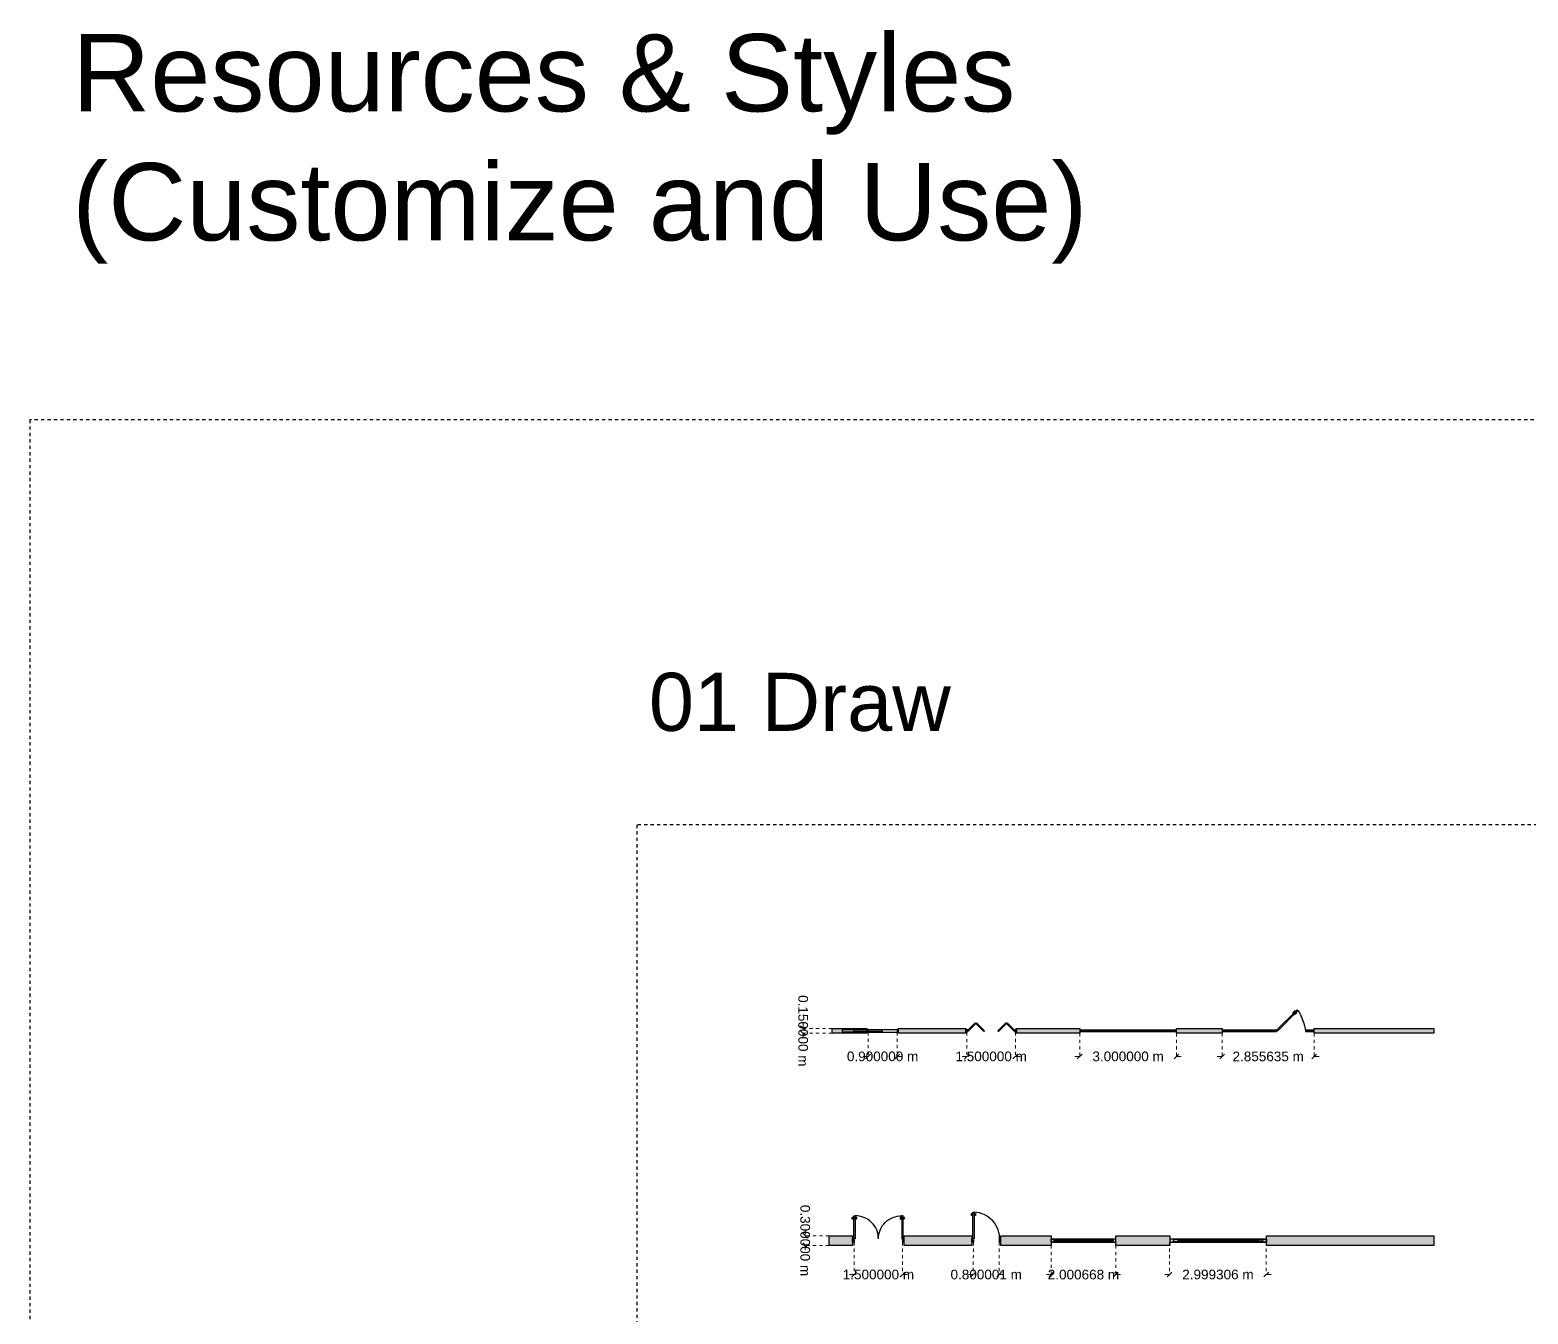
# Model space of a CAD drawing. Header units: metres. Extents: x -17 to 580, y -130 to 19.
# Drawn here: x 185.34 to 231.8, y -20.83 to 19.01 of the extents above; entities that cross this region are included whole.
import ezdxf

# ---------------------------------------------------------------- set-up
doc = ezdxf.new("R2010")
doc.units = ezdxf.units.M
for name, pattern in [('Blue Dimension_ExtLine', [0.0025, 0, -0.0025]), ('Dash Line_3', [0.002905, 0.001937, -0.000968375]), ('Style Black Lines_2', [0]), ('Style Black Lines_4', [0]), ('Style Border  Fill_3', [0]), ('Style Grey Lines_2', [0]), ('Style Grey Lines_3', [0]), ('Style Hidden', [0.015, 0.006, -0.009]), ('Style Thin Border  Fill', [0]), ('Style White Hatch', [0]), ('White wall 15cm', [0]), ('White wall 30cm', [0])]:
    doc.linetypes.add(name, pattern=pattern)
for name, color, linetype, true_color in [('Annotations', 7, 'Continuous', 0x7a8bf7), ('Imported blocks', 7, 'Continuous', 0x7a8bf7), ('Mood Board', 7, 'Continuous', 0x7a8bf7), ('Page Layout', 7, 'Continuous', 0xe0e0e0), ('Walls', 7, 'Continuous', 0xc7c7c7)]:
    doc.layers.add(name, color=color, linetype=linetype, true_color=true_color)
doc.styles.add('Blue Dimension', font='', dxfattribs={"height": 0.3})
doc.styles.add('Grey Text_1', font='', dxfattribs={"height": 2.4})
doc.styles.add('Layout Text', font='', dxfattribs={"height": 1.8})
doc.styles.get('Blue Dimension').set_extended_font_data('arial')
doc.styles.get('Grey Text_1').set_extended_font_data('arial')
doc.styles.get('Layout Text').set_extended_font_data('arial')
doc.dimstyles.new('Blue Dimension', dxfattribs={"dimtxt": 0.3, "dimasz": 0.15, "dimexe": 0, "dimexo": 0, "dimgap": 0.25, "dimtad": 0, "dimtih": 1, "dimtoh": 1, "dimdec": 6, "dimrnd": 1e-06, "dimzin": 0, "dimdsep": 46, "dimtxsty": 'Blue Dimension', "dimblk": 'OBLIQUE', "dimcen": 0.09, "dimadec": 0, "dimazin": 0, "dimtfac": 1, "dimtdec": 4, "dimtix": 1, "dimtofl": 0, "dimtmove": 2, "dimatfit": 3, "dimfxl": 1, "dimtolj": 1, "dimtzin": 0, "dimlwd": 5, "dimlwe": 5, "dimarcsym": 0})

# ---------------------------------------------------------------- blocks, each defined once
blk = doc.blocks.new('_Oblique')
at = {"color": 0, "linetype": 'ByBlock', "lineweight": -2}
blk.add_line((-0.5, -0.5), (0.5, 0.5), dxfattribs=at)
blk = doc.blocks.new('*D168')
at = {"layer": 'Annotations', "color": 0, "linetype": 'Blue Dimension_ExtLine', "lineweight": 5}
for p, q in [((222.315, -12.121), (222.315, -12.843)), ((225.171, -12.121), (225.171, -12.843))]:
    blk.add_line(p, q, dxfattribs=at)
at = {"layer": 'Annotations', "color": 0, "lineweight": 5}
for p, q in [((222.315, -12.843), (222.165, -12.843)), ((225.171, -12.843), (225.321, -12.843))]:
    blk.add_line(p, q, dxfattribs=at)
at = {"layer": 'Defpoints', "color": 0}
for p in [(222.315, -12.121), (225.171, -12.121), (225.171, -12.843)]:
    blk.add_point(p, dxfattribs=at)
at = {"layer": 'Annotations', "color": 0, "lineweight": 5, "xscale": 0.15, "yscale": 0.15, "zscale": 0.15}
blk.add_blockref('_Oblique', (222.315, -12.843), dxfattribs=at)
at = {"layer": 'Annotations', "color": 0, "lineweight": 5, "xscale": 0.15, "yscale": 0.15, "zscale": 0.15, "rotation": 180.0000000000001}
blk.add_blockref('_Oblique', (225.171, -12.843), dxfattribs=at)
at = {"layer": 'Annotations', "color": 0, "insert": (223.743, -12.843), "char_height": 0.3, "attachment_point": 5, "style": 'Blue Dimension'}
blk.add_mtext('\\A1;2.855635 m', dxfattribs=at)
blk = doc.blocks.new('Double door EU 150')
at = {"layer": 'Imported blocks', "transparency": 33554483}
h = blk.add_hatch(color=256, dxfattribs=at)
edge = h.paths.add_edge_path(flags=0)
edge.add_spline(control_points=[(-0.676, 0.693), (-0.676, 0.681), (-0.68, 0.67), (-0.687, 0.665)], knot_values=[0, 0, 0, 0, 1, 1, 1, 1], degree=3, periodic=0)
edge.add_spline(control_points=[(-0.687, 0.665), (-0.693, 0.66), (-0.701, 0.663), (-0.704, 0.678)], knot_values=[0, 0, 0, 0, 1, 1, 1, 1], degree=3, periodic=0)
edge.add_line((-0.704, 0.678), (-0.725, 0.678))
edge.add_line((-0.725, 0.678), (-0.725, 0.05))
edge.add_line((-0.725, 0.05), (-0.765, 0.05))
edge.add_line((-0.765, 0.05), (-0.765, 0.678))
edge.add_line((-0.765, 0.678), (-0.786, 0.678))
edge.add_spline(control_points=[(-0.786, 0.678), (-0.789, 0.663), (-0.796, 0.66), (-0.803, 0.665)], knot_values=[0, 0, 0, 0, 1, 1, 1, 1], degree=3, periodic=0)
edge.add_spline(control_points=[(-0.803, 0.665), (-0.81, 0.67), (-0.814, 0.681), (-0.814, 0.693)], knot_values=[0, 0, 0, 0, 1, 1, 1, 1], degree=3, periodic=0)
edge.add_spline(control_points=[(-0.814, 0.693), (-0.814, 0.705), (-0.809, 0.716), (-0.802, 0.72)], knot_values=[0, 0, 0, 0, 1, 1, 1, 1], degree=3, periodic=0)
edge.add_spline(control_points=[(-0.802, 0.72), (-0.795, 0.723), (-0.787, 0.721), (-0.785, 0.706)], knot_values=[0, 0, 0, 0, 1, 1, 1, 1], degree=3, periodic=0)
edge.add_line((-0.785, 0.706), (-0.765, 0.706))
edge.add_line((-0.765, 0.706), (-0.765, 0.765))
edge.add_line((-0.765, 0.765), (-0.725, 0.765))
edge.add_line((-0.725, 0.765), (-0.725, 0.706))
edge.add_line((-0.725, 0.706), (-0.705, 0.706))
edge.add_spline(control_points=[(-0.705, 0.706), (-0.703, 0.721), (-0.695, 0.723), (-0.688, 0.72)], knot_values=[0, 0, 0, 0, 1, 1, 1, 1], degree=3, periodic=0)
edge.add_spline(control_points=[(-0.688, 0.72), (-0.681, 0.716), (-0.676, 0.705), (-0.676, 0.693)], knot_values=[0, 0, 0, 0, 1, 1, 1, 1], degree=3, periodic=0)
h = blk.add_hatch(color=256, dxfattribs=at)
edge = h.paths.add_edge_path(flags=0)
edge.add_spline(control_points=[(0.676, 0.693), (0.676, 0.681), (0.68, 0.67), (0.687, 0.665)], knot_values=[0, 0, 0, 0, 1, 1, 1, 1], degree=3, periodic=0)
edge.add_spline(control_points=[(0.687, 0.665), (0.694, 0.66), (0.701, 0.663), (0.704, 0.678)], knot_values=[0, 0, 0, 0, 1, 1, 1, 1], degree=3, periodic=0)
edge.add_line((0.704, 0.678), (0.725, 0.678))
edge.add_line((0.725, 0.678), (0.725, 0.05))
edge.add_line((0.725, 0.05), (0.765, 0.05))
edge.add_line((0.765, 0.05), (0.765, 0.678))
edge.add_line((0.765, 0.678), (0.786, 0.678))
edge.add_spline(control_points=[(0.786, 0.678), (0.789, 0.663), (0.797, 0.66), (0.803, 0.665)], knot_values=[0, 0, 0, 0, 1, 1, 1, 1], degree=3, periodic=0)
edge.add_spline(control_points=[(0.803, 0.665), (0.81, 0.67), (0.814, 0.681), (0.814, 0.693)], knot_values=[0, 0, 0, 0, 1, 1, 1, 1], degree=3, periodic=0)
edge.add_spline(control_points=[(0.814, 0.693), (0.814, 0.705), (0.809, 0.716), (0.802, 0.719)], knot_values=[0, 0, 0, 0, 1, 1, 1, 1], degree=3, periodic=0)
edge.add_spline(control_points=[(0.802, 0.719), (0.795, 0.723), (0.787, 0.721), (0.785, 0.706)], knot_values=[0, 0, 0, 0, 1, 1, 1, 1], degree=3, periodic=0)
edge.add_line((0.785, 0.706), (0.765, 0.706))
edge.add_line((0.765, 0.706), (0.765, 0.765))
edge.add_line((0.765, 0.765), (0.725, 0.765))
edge.add_line((0.725, 0.765), (0.725, 0.706))
edge.add_line((0.725, 0.706), (0.705, 0.706))
edge.add_spline(control_points=[(0.705, 0.706), (0.703, 0.721), (0.695, 0.723), (0.688, 0.719)], knot_values=[0, 0, 0, 0, 1, 1, 1, 1], degree=3, periodic=0)
edge.add_spline(control_points=[(0.688, 0.719), (0.681, 0.716), (0.676, 0.705), (0.676, 0.693)], knot_values=[0, 0, 0, 0, 1, 1, 1, 1], degree=3, periodic=0)
for points in [[(-0.8, -0.05), (-0.8, 0.05), (-0.765, 0.05), (-0.765, 0.01), (-0.75, 0.01), (-0.75, -0.05), (-0.8, -0.05)], [(0.8, -0.05), (0.8, 0.05), (0.765, 0.05), (0.765, 0.01), (0.75, 0.01), (0.75, -0.05), (0.8, -0.05)]]:
    blk.add_hatch(color=256, dxfattribs=at).paths.add_polyline_path(points, flags=0)
at = {"layer": 'Imported blocks', "linetype": 'Style Black Lines_2'}
for points in [[(-0.786, 0.678, 0.201184), (-0.785, 0.706)], [(-0.704, 0.678, -0.240311), (-0.704, 0.706)], [(0.704, 0.678, 0.240311), (0.704, 0.706)], [(0.786, 0.678, -0.201184), (0.785, 0.706)]]:
    blk.add_lwpolyline(points, format="xyb", dxfattribs=at)
at = {"layer": 'Imported blocks', "linetype": 'Style Border  Fill_3'}
for points in [[(-0.704, 0.678), (-0.725, 0.678), (-0.725, 0.05), (-0.765, 0.05), (-0.765, 0.678), (-0.786, 0.678)], [(-0.785, 0.706), (-0.765, 0.706), (-0.765, 0.765), (-0.725, 0.765), (-0.725, 0.706), (-0.705, 0.706)], [(0.704, 0.678), (0.725, 0.678), (0.725, 0.05), (0.765, 0.05), (0.765, 0.678), (0.786, 0.678)], [(0.785, 0.706), (0.765, 0.706), (0.765, 0.765), (0.725, 0.765), (0.725, 0.706), (0.705, 0.706)]]:
    blk.add_lwpolyline(points, dxfattribs=at)
at = {"layer": 'Imported blocks', "linetype": 'Style Black Lines_2'}
for points in [[(-0.765, 0.678), (-0.765, 0.706)], [(-0.725, 0.678), (-0.725, 0.706)], [(0.725, 0.678), (0.725, 0.706)], [(0.765, 0.678), (0.765, 0.706)]]:
    blk.add_lwpolyline(points, dxfattribs=at)
at = {"layer": 'Imported blocks', "linetype": 'Style Grey Lines_2'}
blk.add_lwpolyline([(0, 0.05, 0.422816), (-0.725, 0.765)], format="xyb", dxfattribs=at)
at = {"layer": 'Imported blocks', "linetype": 'Style Border  Fill_3'}
for points in [[(-0.8, -0.05), (-0.8, 0.05), (-0.765, 0.05), (-0.765, 0.01), (-0.75, 0.01), (-0.75, -0.05), (-0.8, -0.05)], [(0.8, -0.05), (0.8, 0.05), (0.765, 0.05), (0.765, 0.01), (0.75, 0.01), (0.75, -0.05), (0.8, -0.05)]]:
    blk.add_lwpolyline(points, close=True, dxfattribs=at)
at = {"layer": 'Imported blocks', "extrusion": (0, 0, -1)}
blk.add_ellipse((0.71, 0.055), major_axis=(0, 0.71), ratio=1, start_param=4.704692, end_param=6.304769, dxfattribs=at)
at = {"layer": 'Imported blocks'}
for points in [[(-0.814, 0.693), (-0.814, 0.705), (-0.809, 0.716), (-0.802, 0.72)], [(-0.803, 0.665), (-0.81, 0.67), (-0.814, 0.681), (-0.814, 0.693)], [(-0.786, 0.678), (-0.789, 0.663), (-0.796, 0.66), (-0.803, 0.665)], [(-0.802, 0.72), (-0.795, 0.723), (-0.787, 0.721), (-0.785, 0.706)], [(-0.705, 0.706), (-0.703, 0.721), (-0.695, 0.723), (-0.688, 0.72)], [(-0.687, 0.665), (-0.693, 0.66), (-0.701, 0.663), (-0.704, 0.678)], [(-0.688, 0.72), (-0.681, 0.716), (-0.676, 0.705), (-0.676, 0.693)], [(-0.676, 0.693), (-0.676, 0.681), (-0.68, 0.67), (-0.687, 0.665)], [(0.688, 0.719), (0.681, 0.716), (0.676, 0.705), (0.676, 0.693)], [(0.676, 0.693), (0.676, 0.681), (0.68, 0.67), (0.687, 0.665)], [(0.687, 0.665), (0.694, 0.66), (0.701, 0.663), (0.704, 0.678)], [(0.705, 0.706), (0.703, 0.721), (0.695, 0.723), (0.688, 0.719)], [(0.802, 0.719), (0.795, 0.723), (0.787, 0.721), (0.785, 0.706)], [(0.786, 0.678), (0.789, 0.663), (0.797, 0.66), (0.803, 0.665)], [(0.814, 0.693), (0.814, 0.705), (0.809, 0.716), (0.802, 0.719)], [(0.803, 0.665), (0.81, 0.67), (0.814, 0.681), (0.814, 0.693)]]:
    blk.add_open_spline(points, degree=3, dxfattribs=at)
blk = doc.blocks.new('*D178')
at = {"layer": 'Annotations', "color": 0, "linetype": 'Blue Dimension_ExtLine', "lineweight": 5}
for p, q in [((211.333, -12.088), (211.333, -12.841)), ((212.233, -12.088), (212.233, -12.841))]:
    blk.add_line(p, q, dxfattribs=at)
at = {"layer": 'Annotations', "color": 0, "lineweight": 5}
for p, q in [((211.333, -12.841), (211.183, -12.841)), ((212.233, -12.841), (212.383, -12.841))]:
    blk.add_line(p, q, dxfattribs=at)
at = {"layer": 'Defpoints', "color": 0}
for p in [(211.333, -12.088), (212.233, -12.088), (212.233, -12.841)]:
    blk.add_point(p, dxfattribs=at)
at = {"layer": 'Annotations', "color": 0, "lineweight": 5, "xscale": 0.15, "yscale": 0.15, "zscale": 0.15}
for p, rotation in [((211.333, -12.841), 359.9958884847316), ((212.233, -12.841), 179.9958884847317)]:
    blk.add_blockref('_Oblique', p, dxfattribs=dict(at, rotation=rotation))
at = {"layer": 'Annotations', "color": 0, "insert": (211.783, -12.841), "char_height": 0.3, "attachment_point": 5, "rotation": 359.9959, "style": 'Blue Dimension'}
blk.add_mtext('\\A1;0.900000 m', dxfattribs=at)
blk = doc.blocks.new('Window 1500')
at = {"layer": 'Imported blocks', "transparency": 33554483}
h = blk.add_hatch(color=256, dxfattribs=at)
edge = h.paths.add_edge_path(flags=0)
edge.add_spline(control_points=[(-0.75, -0.047), (0, -0.047), (0.75, -0.047)], knot_values=[0, 0, 0, 1, 1, 1], degree=2, periodic=0)
edge.add_spline(control_points=[(0.75, -0.047), (0.75, 0), (0.75, 0.047)], knot_values=[0, 0, 0, 1, 1, 1], degree=2, periodic=0)
edge.add_spline(control_points=[(0.75, 0.047), (0, 0.047), (-0.75, 0.047)], knot_values=[0, 0, 0, 1, 1, 1], degree=2, periodic=0)
edge.add_spline(control_points=[(-0.75, 0.047), (-0.75, 0), (-0.75, -0.047)], knot_values=[0, 0, 0, 1, 1, 1], degree=2, periodic=0)
at = {"layer": 'Imported blocks', "linetype": 'Style Black Lines_2'}
for points in [[(-0.68, 0.035), (-0.68, 0.047), (-0.75, 0.047), (-0.75, -0.047), (-0.7, -0.047), (-0.7, -0.035), (-0.69, -0.035)], [(0.68, 0.035), (0.68, 0.047), (0.75, 0.047), (0.75, -0.047), (0.7, -0.047), (0.7, -0.035), (0.69, -0.035)]]:
    blk.add_lwpolyline(points, dxfattribs=at)
at = {"layer": 'Imported blocks'}
for points in [[(0.75, 0.047), (0, 0.047), (-0.75, 0.047)], [(-0.75, 0.047), (-0.75, 0), (-0.75, -0.047)], [(-0.621, 0.035), (-0.655, 0.035), (-0.69, 0.035)], [(-0.69, 0.035), (-0.69, 0), (-0.69, -0.035)], [(-0.621, 0.035), (0, 0.035), (0.621, 0.035)], [(-0.621, -0.035), (-0.621, 0), (-0.621, 0.035)], [(0.621, -0.035), (0.621, 0), (0.621, 0.035)], [(0.621, 0.035), (0.655, 0.035), (0.69, 0.035)], [(0.69, 0.035), (0.69, 0), (0.69, -0.035)], [(0.75, -0.047), (0.75, 0), (0.75, 0.047)], [(-0.75, -0.047), (0, -0.047), (0.75, -0.047)], [(-0.69, -0.035), (-0.655, -0.035), (-0.621, -0.035)], [(-0.621, 0), (0, 0), (0.621, 0)], [(-0.621, -0.035), (0, -0.035), (0.621, -0.035)], [(0.69, -0.035), (0.655, -0.035), (0.621, -0.035)]]:
    blk.add_open_spline(points, degree=2, dxfattribs=at)
blk = doc.blocks.new('*D183')
at = {"layer": 'Annotations', "color": 0, "linetype": 'Blue Dimension_ExtLine', "lineweight": 5}
for p, q in [((220.684, -18.6), (220.684, -19.608)), ((223.683, -18.6), (223.683, -19.608))]:
    blk.add_line(p, q, dxfattribs=at)
at = {"layer": 'Annotations', "color": 0, "lineweight": 5}
for p, q in [((220.684, -19.608), (220.534, -19.608)), ((223.683, -19.608), (223.833, -19.608))]:
    blk.add_line(p, q, dxfattribs=at)
at = {"layer": 'Defpoints', "color": 0}
for p in [(220.684, -18.6), (223.683, -18.6), (223.683, -19.608)]:
    blk.add_point(p, dxfattribs=at)
at = {"layer": 'Annotations', "color": 0, "lineweight": 5, "xscale": 0.15, "yscale": 0.15, "zscale": 0.15}
for p, rotation in [((220.684, -19.608), 359.9999997331441), ((223.683, -19.608), 179.9999997331442)]:
    blk.add_blockref('_Oblique', p, dxfattribs=dict(at, rotation=rotation))
at = {"layer": 'Annotations', "color": 0, "insert": (222.184, -19.608), "char_height": 0.3, "attachment_point": 5, "style": 'Blue Dimension'}
blk.add_mtext('\\A1;2.999306 m', dxfattribs=at)
blk = doc.blocks.new('Bifold door 150')
at = {"layer": 'Imported blocks', "transparency": 33554483}
for points in [[(-0.785, -0.05), (-0.785, 0.05), (-0.75, 0.05), (-0.75, -0.05), (-0.785, -0.05)], [(-0.226, -0.018), (-0.496, 0.252), (-0.748, 0.001), (-0.729, -0.018), (-0.458, 0.252), (-0.207, 0.001), (-0.226, -0.018)], [(0.222, -0.019), (0.493, 0.252), (0.744, 0), (0.725, -0.019), (0.454, 0.252), (0.203, 0), (0.222, -0.019)], [(0.75, -0.05), (0.75, 0.05), (0.785, 0.05), (0.785, -0.05), (0.75, -0.05)]]:
    blk.add_hatch(color=256, dxfattribs=at).paths.add_polyline_path(points, flags=0)
at = {"layer": 'Imported blocks', "linetype": 'Style Border  Fill_3'}
for points in [[(-0.785, -0.05), (-0.785, 0.05), (-0.75, 0.05), (-0.75, -0.05), (-0.785, -0.05)], [(-0.226, -0.018), (-0.496, 0.252), (-0.748, 0.001), (-0.729, -0.018), (-0.458, 0.252), (-0.207, 0.001), (-0.226, -0.018)], [(0.222, -0.019), (0.493, 0.252), (0.744, 0), (0.725, -0.019), (0.454, 0.252), (0.203, 0), (0.222, -0.019)], [(0.75, -0.05), (0.75, 0.05), (0.785, 0.05), (0.785, -0.05), (0.75, -0.05)]]:
    blk.add_lwpolyline(points, close=True, dxfattribs=at)
blk = doc.blocks.new('*D192')
at = {"layer": 'Annotations', "color": 0, "linetype": 'Blue Dimension_ExtLine', "lineweight": 5}
for p, q in [((210.904, -18.603), (210.904, -19.608)), ((212.404, -18.603), (212.404, -19.608))]:
    blk.add_line(p, q, dxfattribs=at)
at = {"layer": 'Annotations', "color": 0, "lineweight": 5}
for p, q in [((210.904, -19.608), (210.754, -19.608)), ((212.404, -19.608), (212.554, -19.608))]:
    blk.add_line(p, q, dxfattribs=at)
at = {"layer": 'Defpoints', "color": 0}
for p in [(210.904, -18.603), (212.404, -18.603), (212.404, -19.608)]:
    blk.add_point(p, dxfattribs=at)
at = {"layer": 'Annotations', "color": 0, "lineweight": 5, "xscale": 0.15, "yscale": 0.15, "zscale": 0.15}
for p, rotation in [((210.904, -19.608), 359.9961370027374), ((212.404, -19.608), 179.9961370027374)]:
    blk.add_blockref('_Oblique', p, dxfattribs=dict(at, rotation=rotation))
at = {"layer": 'Annotations', "color": 0, "insert": (211.654, -19.608), "char_height": 0.3, "attachment_point": 5, "rotation": 359.9961, "style": 'Blue Dimension'}
blk.add_mtext('\\A1;1.500000 m', dxfattribs=at)
blk = doc.blocks.new('*D200')
at = {"layer": 'Annotations', "color": 0, "lineweight": 5}
for p, q in [((209.381, -18.403), (209.381, -18.253)), ((209.381, -18.703), (209.381, -18.853))]:
    blk.add_line(p, q, dxfattribs=at)
at = {"layer": 'Annotations', "color": 0, "linetype": 'Blue Dimension_ExtLine', "lineweight": 5}
for p, q in [((210.124, -18.403), (209.381, -18.403)), ((210.124, -18.703), (209.381, -18.703))]:
    blk.add_line(p, q, dxfattribs=at)
at = {"layer": 'Defpoints', "color": 0}
for p in [(210.124, -18.403), (209.381, -18.703), (210.124, -18.703)]:
    blk.add_point(p, dxfattribs=at)
at = {"layer": 'Annotations', "color": 0, "lineweight": 5, "xscale": 0.15, "yscale": 0.15, "zscale": 0.15}
for p, rotation in [((209.381, -18.403), 270), ((209.381, -18.703), 90)]:
    blk.add_blockref('_Oblique', p, dxfattribs=dict(at, rotation=rotation))
at = {"layer": 'Annotations', "color": 0, "insert": (209.381, -18.553), "char_height": 0.3, "attachment_point": 5, "rotation": 270, "style": 'Blue Dimension'}
blk.add_mtext('\\A1;0.300000 m', dxfattribs=at)
blk = doc.blocks.new('*D210')
at = {"layer": 'Annotations', "color": 0, "linetype": 'Blue Dimension_ExtLine', "lineweight": 5}
for p, q in [((214.401, -12.096), (214.401, -12.841)), ((215.901, -12.096), (215.901, -12.841))]:
    blk.add_line(p, q, dxfattribs=at)
at = {"layer": 'Annotations', "color": 0, "lineweight": 5}
for p, q in [((214.401, -12.841), (214.251, -12.841)), ((215.901, -12.841), (216.051, -12.841))]:
    blk.add_line(p, q, dxfattribs=at)
at = {"layer": 'Defpoints', "color": 0}
for p in [(214.401, -12.096), (215.901, -12.096), (215.901, -12.841)]:
    blk.add_point(p, dxfattribs=at)
at = {"layer": 'Annotations', "color": 0, "lineweight": 5, "xscale": 0.15, "yscale": 0.15, "zscale": 0.15}
for p, rotation in [((214.401, -12.841), 1.410888072165499e-05), ((215.901, -12.841), 180.0000141088807)]:
    blk.add_blockref('_Oblique', p, dxfattribs=dict(at, rotation=rotation))
at = {"layer": 'Annotations', "color": 0, "insert": (215.151, -12.841), "char_height": 0.3, "attachment_point": 5, "style": 'Blue Dimension'}
blk.add_mtext('\\A1;1.500000 m', dxfattribs=at)
blk = doc.blocks.new('Sliding door 90')
at = {"layer": 'Imported blocks', "transparency": 33554483}
for points in [[(-1.249, -0.031), (-0.49, -0.031), (-0.49, 0.032), (-1.249, 0.032), (-1.249, -0.031)], [(-0.9, -0.02), (0, -0.02), (0, 0.02), (-0.9, 0.02), (-0.9, -0.02)], [(-0.49, -0.041), (-0.45, -0.041), (-0.45, 0.041), (-0.49, 0.041), (-0.49, -0.041)], [(0.45, -0.041), (0.49, -0.041), (0.49, 0.041), (0.45, 0.041), (0.45, -0.041)]]:
    blk.add_hatch(color=256, dxfattribs=at).paths.add_polyline_path(points, flags=0)
at = {"layer": 'Imported blocks', "linetype": 'Style White Hatch'}
blk.add_lwpolyline([(-1.249, -0.031), (-0.49, -0.031), (-0.49, 0.032), (-1.249, 0.032), (-1.249, -0.031)], close=True, dxfattribs=at)
at = {"layer": 'Imported blocks', "linetype": 'Style Border  Fill_3'}
for points in [[(-0.9, -0.02), (0, -0.02), (0, 0.02), (-0.9, 0.02), (-0.9, -0.02)], [(-0.49, -0.041), (-0.45, -0.041), (-0.45, 0.041), (-0.49, 0.041), (-0.49, -0.041)], [(0.45, -0.041), (0.49, -0.041), (0.49, 0.041), (0.45, 0.041), (0.45, -0.041)]]:
    blk.add_lwpolyline(points, close=True, dxfattribs=at)
at = {"layer": 'Imported blocks', "linetype": 'Style Grey Lines_3'}
for points in [[(-0.45, 0.041), (0.45, 0.041)], [(-0.45, -0.041), (0.45, -0.041)]]:
    blk.add_lwpolyline(points, dxfattribs=at)
blk = doc.blocks.new('*D222')
at = {"layer": 'Annotations', "color": 0, "linetype": 'Blue Dimension_ExtLine', "lineweight": 5}
for p, q in [((214.598, -18.602), (214.597, -19.608)), ((215.398, -18.603), (215.397, -19.609))]:
    blk.add_line(p, q, dxfattribs=at)
at = {"layer": 'Annotations', "color": 0, "lineweight": 5}
for p, q in [((214.597, -19.608), (214.447, -19.608)), ((215.397, -19.609), (215.547, -19.609))]:
    blk.add_line(p, q, dxfattribs=at)
at = {"layer": 'Defpoints', "color": 0}
for p in [(214.598, -18.602), (215.398, -18.603), (215.397, -19.609)]:
    blk.add_point(p, dxfattribs=at)
at = {"layer": 'Annotations', "color": 0, "lineweight": 5, "xscale": 0.15, "yscale": 0.15, "zscale": 0.15}
for p, rotation in [((214.597, -19.608), 359.9811121868684), ((215.397, -19.609), 179.9811121868684)]:
    blk.add_blockref('_Oblique', p, dxfattribs=dict(at, rotation=rotation))
at = {"layer": 'Annotations', "color": 0, "insert": (214.997, -19.609), "char_height": 0.3, "attachment_point": 5, "rotation": 359.9811, "style": 'Blue Dimension'}
blk.add_mtext('\\A1;0.800001 m', dxfattribs=at)
blk = doc.blocks.new('Glass partition L')
at = {"layer": 'Imported blocks', "transparency": 33554483}
blk.add_hatch(color=256, dxfattribs=at).paths.add_polyline_path([(1.5, -0.017), (1.5, 0.017), (-1.5, 0.017), (-1.5, -0.017), (1.5, -0.017)], flags=0)
at = {"layer": 'Imported blocks', "linetype": 'Style Thin Border  Fill'}
blk.add_lwpolyline([(1.5, -0.017), (1.5, 0.017), (-1.5, 0.017), (-1.5, -0.017), (1.5, -0.017)], close=True, dxfattribs=at)
for points in [[(-1.465, 0.017), (-1.465, -0.017)], [(-0.512, 0.017), (-0.512, -0.017)], [(-0.477, 0.017), (-0.477, -0.017)], [(0.477, 0.017), (0.477, -0.017)], [(0.512, 0.017), (0.512, -0.017)], [(1.465, 0.017), (1.465, -0.017)]]:
    blk.add_lwpolyline(points, dxfattribs=at)
at = {"layer": 'Imported blocks', "linetype": 'Style Grey Lines_2'}
for points in [[(-1.465, 0), (-0.512, 0)], [(-0.477, 0), (0.477, 0)], [(0.512, 0), (1.465, 0)]]:
    blk.add_lwpolyline(points, dxfattribs=at)
blk = doc.blocks.new('Glass partition with door')
at = {"layer": 'Imported blocks', "transparency": 33554483}
for points in [[(0.284, -0.007), (0.921, 0.63), (0.897, 0.655), (0.26, 0.018), (0.284, -0.007)], [(0.848, 0.606), (0.829, 0.624), (0.758, 0.552), (0.777, 0.534), (0.848, 0.606)], [(0.872, 0.581), (0.89, 0.563), (0.819, 0.492), (0.801, 0.51), (0.872, 0.581)], [(0.26, -0.017), (0.26, 0.018), (-1.428, 0.017), (-1.428, -0.017), (0.26, -0.017)], [(1.428, -0.017), (1.428, 0.017), (1.16, 0.017), (1.16, -0.017), (1.428, -0.017)]]:
    blk.add_hatch(color=256, dxfattribs=at).paths.add_polyline_path(points, flags=0)
h = blk.add_hatch(color=256, dxfattribs=at)
edge = h.paths.add_edge_path(flags=0)
edge.add_arc((-0.362, -0.21), 1.534, 7.2247, 33.2202, ccw=False)
edge.add_line((1.16, -0.017), (0.921, 0.63))
at = {"layer": 'Imported blocks', "linetype": 'Style Thin Border  Fill'}
for points in [[(0.284, -0.007), (0.921, 0.63), (0.897, 0.655), (0.26, 0.018), (0.284, -0.007)], [(0.848, 0.606), (0.829, 0.624), (0.758, 0.552), (0.777, 0.534), (0.848, 0.606)], [(0.872, 0.581), (0.89, 0.563), (0.819, 0.492), (0.801, 0.51), (0.872, 0.581)], [(0.26, -0.017), (0.26, 0.018), (-1.428, 0.017), (-1.428, -0.017), (0.26, -0.017)], [(1.428, -0.017), (1.428, 0.017), (1.16, 0.017), (1.16, -0.017), (1.428, -0.017)]]:
    blk.add_lwpolyline(points, close=True, dxfattribs=at)
at = {"layer": 'Imported blocks', "linetype": 'Style Grey Lines_3'}
blk.add_lwpolyline([(0.921, 0.63, -0.113916), (1.16, -0.017)], format="xyb", dxfattribs=at)
at = {"layer": 'Imported blocks', "linetype": 'Style Thin Border  Fill'}
for points in [[(-1.399, 0.017), (-1.399, -0.017)], [(-0.599, 0.018), (-0.599, -0.017)], [(-0.57, 0.017), (-0.57, -0.017)], [(0.23, 0.017), (0.23, -0.017)], [(1.189, 0.017), (1.189, -0.017)], [(1.399, 0.017), (1.399, -0.017)], [(1.399, 0.017), (1.399, -0.017)]]:
    blk.add_lwpolyline(points, dxfattribs=at)
at = {"layer": 'Imported blocks', "linetype": 'Style Grey Lines_3'}
for points in [[(1.189, 0), (1.399, 0)], [(-1.399, 0), (-0.599, 0)], [(-0.57, 0), (0.23, 0)]]:
    blk.add_lwpolyline(points, dxfattribs=at)
blk = doc.blocks.new('*D232')
at = {"layer": 'Annotations', "color": 0, "linetype": 'Blue Dimension_ExtLine', "lineweight": 5}
for p, q in [((217.898, -12.121), (217.898, -12.841)), ((220.898, -12.121), (220.898, -12.841))]:
    blk.add_line(p, q, dxfattribs=at)
at = {"layer": 'Annotations', "color": 0, "lineweight": 5}
for p, q in [((217.898, -12.841), (217.748, -12.841)), ((220.898, -12.841), (221.048, -12.841))]:
    blk.add_line(p, q, dxfattribs=at)
at = {"layer": 'Defpoints', "color": 0}
for p in [(217.898, -12.121), (220.898, -12.121), (220.898, -12.841)]:
    blk.add_point(p, dxfattribs=at)
at = {"layer": 'Annotations', "color": 0, "lineweight": 5, "xscale": 0.15, "yscale": 0.15, "zscale": 0.15}
blk.add_blockref('_Oblique', (217.898, -12.841), dxfattribs=at)
at = {"layer": 'Annotations', "color": 0, "lineweight": 5, "xscale": 0.15, "yscale": 0.15, "zscale": 0.15, "rotation": 180}
blk.add_blockref('_Oblique', (220.898, -12.841), dxfattribs=at)
at = {"layer": 'Annotations', "color": 0, "insert": (219.398, -12.841), "char_height": 0.3, "attachment_point": 5, "style": 'Blue Dimension'}
blk.add_mtext('\\A1;3.000000 m', dxfattribs=at)
blk = doc.blocks.new('*D236')
at = {"layer": 'Annotations', "color": 0, "lineweight": 5}
for p, q in [((209.317, -11.971), (209.317, -11.821)), ((209.317, -12.121), (209.317, -12.271))]:
    blk.add_line(p, q, dxfattribs=at)
at = {"layer": 'Annotations', "color": 0, "linetype": 'Blue Dimension_ExtLine', "lineweight": 5}
for p, q in [((210.216, -11.971), (209.317, -11.971)), ((210.216, -12.121), (209.317, -12.121))]:
    blk.add_line(p, q, dxfattribs=at)
at = {"layer": 'Defpoints', "color": 0}
for p in [(210.216, -11.971), (209.317, -12.121), (210.216, -12.121)]:
    blk.add_point(p, dxfattribs=at)
at = {"layer": 'Annotations', "color": 0, "lineweight": 5, "xscale": 0.15, "yscale": 0.15, "zscale": 0.15}
for p, rotation in [((209.317, -11.971), 270), ((209.317, -12.121), 90)]:
    blk.add_blockref('_Oblique', p, dxfattribs=dict(at, rotation=rotation))
at = {"layer": 'Annotations', "color": 0, "insert": (209.317, -12.046), "char_height": 0.3, "attachment_point": 5, "rotation": 270, "style": 'Blue Dimension'}
blk.add_mtext('\\A1;0.150000 m', dxfattribs=at)
blk = doc.blocks.new('Door EU 80')
at = {"layer": 'Imported blocks', "transparency": 33554483}
h = blk.add_hatch(color=256, dxfattribs=at)
edge = h.paths.add_edge_path(flags=0)
edge.add_spline(control_points=[(-0.326, 0.808), (-0.325, 0.796), (-0.33, 0.785), (-0.337, 0.78)], knot_values=[0, 0, 0, 0, 1, 1, 1, 1], degree=3, periodic=0)
edge.add_spline(control_points=[(-0.337, 0.78), (-0.343, 0.776), (-0.351, 0.779), (-0.353, 0.793)], knot_values=[0, 0, 0, 0, 1, 1, 1, 1], degree=3, periodic=0)
edge.add_line((-0.353, 0.793), (-0.375, 0.793))
edge.add_line((-0.375, 0.793), (-0.375, 0.05))
edge.add_line((-0.375, 0.05), (-0.415, 0.05))
edge.add_line((-0.415, 0.05), (-0.415, 0.793))
edge.add_line((-0.415, 0.793), (-0.436, 0.793))
edge.add_spline(control_points=[(-0.436, 0.793), (-0.438, 0.779), (-0.446, 0.776), (-0.453, 0.78)], knot_values=[0, 0, 0, 0, 1, 1, 1, 1], degree=3, periodic=0)
edge.add_spline(control_points=[(-0.453, 0.78), (-0.46, 0.785), (-0.464, 0.796), (-0.464, 0.808)], knot_values=[0, 0, 0, 0, 1, 1, 1, 1], degree=3, periodic=0)
edge.add_spline(control_points=[(-0.464, 0.808), (-0.464, 0.82), (-0.459, 0.831), (-0.452, 0.835)], knot_values=[0, 0, 0, 0, 1, 1, 1, 1], degree=3, periodic=0)
edge.add_spline(control_points=[(-0.452, 0.835), (-0.445, 0.839), (-0.437, 0.836), (-0.435, 0.821)], knot_values=[0, 0, 0, 0, 1, 1, 1, 1], degree=3, periodic=0)
edge.add_line((-0.435, 0.821), (-0.415, 0.821))
edge.add_line((-0.415, 0.821), (-0.415, 0.88))
edge.add_line((-0.415, 0.88), (-0.375, 0.88))
edge.add_line((-0.375, 0.88), (-0.375, 0.821))
edge.add_line((-0.375, 0.821), (-0.355, 0.821))
edge.add_spline(control_points=[(-0.355, 0.821), (-0.353, 0.836), (-0.345, 0.838), (-0.338, 0.835)], knot_values=[0, 0, 0, 0, 1, 1, 1, 1], degree=3, periodic=0)
edge.add_spline(control_points=[(-0.338, 0.835), (-0.331, 0.831), (-0.326, 0.82), (-0.326, 0.808)], knot_values=[0, 0, 0, 0, 1, 1, 1, 1], degree=3, periodic=0)
for points in [[(-0.45, -0.05), (-0.45, 0.05), (-0.415, 0.05), (-0.415, 0.01), (-0.4, 0.01), (-0.4, -0.05), (-0.45, -0.05)], [(0.45, -0.05), (0.45, 0.05), (0.415, 0.05), (0.415, 0.01), (0.4, 0.01), (0.4, -0.05), (0.45, -0.05)]]:
    blk.add_hatch(color=256, dxfattribs=at).paths.add_polyline_path(points, flags=0)
at = {"layer": 'Imported blocks', "linetype": 'Style Black Lines_4'}
for points in [[(-0.436, 0.793, 0.201184), (-0.435, 0.821)], [(-0.353, 0.793, -0.240311), (-0.353, 0.821)]]:
    blk.add_lwpolyline(points, format="xyb", dxfattribs=at)
at = {"layer": 'Imported blocks', "linetype": 'Style Border  Fill_3'}
for points in [[(-0.353, 0.793), (-0.375, 0.793), (-0.375, 0.05), (-0.415, 0.05), (-0.415, 0.793), (-0.436, 0.793)], [(-0.435, 0.821), (-0.415, 0.821), (-0.415, 0.88), (-0.375, 0.88), (-0.375, 0.821), (-0.355, 0.821)]]:
    blk.add_lwpolyline(points, dxfattribs=at)
at = {"layer": 'Imported blocks', "linetype": 'Style Black Lines_4'}
for points in [[(-0.415, 0.793), (-0.415, 0.821)], [(-0.375, 0.793), (-0.375, 0.821)]]:
    blk.add_lwpolyline(points, dxfattribs=at)
at = {"layer": 'Imported blocks', "linetype": 'Style Grey Lines_2'}
blk.add_lwpolyline([(0.415, 0.01, 0.416941), (-0.375, 0.88)], format="xyb", dxfattribs=at)
at = {"layer": 'Imported blocks', "linetype": 'Style Border  Fill_3'}
for points in [[(-0.45, -0.05), (-0.45, 0.05), (-0.415, 0.05), (-0.415, 0.01), (-0.4, 0.01), (-0.4, -0.05), (-0.45, -0.05)], [(0.45, -0.05), (0.45, 0.05), (0.415, 0.05), (0.415, 0.01), (0.4, 0.01), (0.4, -0.05), (0.45, -0.05)]]:
    blk.add_lwpolyline(points, close=True, dxfattribs=at)
at = {"layer": 'Imported blocks'}
for points in [[(-0.464, 0.808), (-0.464, 0.82), (-0.459, 0.831), (-0.452, 0.835)], [(-0.453, 0.78), (-0.46, 0.785), (-0.464, 0.796), (-0.464, 0.808)], [(-0.436, 0.793), (-0.438, 0.779), (-0.446, 0.776), (-0.453, 0.78)], [(-0.452, 0.835), (-0.445, 0.839), (-0.437, 0.836), (-0.435, 0.821)], [(-0.355, 0.821), (-0.353, 0.836), (-0.345, 0.838), (-0.338, 0.835)], [(-0.337, 0.78), (-0.343, 0.776), (-0.351, 0.779), (-0.353, 0.793)], [(-0.338, 0.835), (-0.331, 0.831), (-0.326, 0.82), (-0.326, 0.808)], [(-0.326, 0.808), (-0.325, 0.796), (-0.33, 0.785), (-0.337, 0.78)]]:
    blk.add_open_spline(points, degree=3, dxfattribs=at)
blk = doc.blocks.new('Sliding window 1500')
at = {"layer": 'Imported blocks', "transparency": 33554483}
h = blk.add_hatch(color=256, dxfattribs=at)
edge = h.paths.add_edge_path(flags=0)
edge.add_spline(control_points=[(-0.75, -0.048), (0, -0.048), (0.75, -0.048)], knot_values=[0, 0, 0, 1, 1, 1], degree=2, periodic=0)
edge.add_spline(control_points=[(0.75, -0.048), (0.75, 0), (0.75, 0.047)], knot_values=[0, 0, 0, 1, 1, 1], degree=2, periodic=0)
edge.add_spline(control_points=[(0.75, 0.047), (0, 0.047), (-0.75, 0.047)], knot_values=[0, 0, 0, 1, 1, 1], degree=2, periodic=0)
edge.add_spline(control_points=[(-0.75, 0.047), (-0.75, 0), (-0.75, -0.048)], knot_values=[0, 0, 0, 1, 1, 1], degree=2, periodic=0)
at = {"layer": 'Imported blocks'}
for points in [[(0.75, 0.047), (0, 0.047), (-0.75, 0.047)], [(-0.75, 0.047), (-0.75, 0), (-0.75, -0.048)], [(-0.75, -0.048), (-0.75, 0), (-0.75, 0.047)], [(-0.75, 0.047), (-0.723, 0.047), (-0.697, 0.047)], [(-0.697, 0.047), (0.002, 0.047), (0.7, 0.047)], [(-0.697, 0.039), (-0.697, 0.043), (-0.697, 0.047)], [(0.7, 0.039), (0.002, 0.039), (-0.697, 0.039)], [(0.012, 0.022), (-0.338, 0.022), (-0.688, 0.022)], [(-0.688, 0.022), (-0.688, 0.011), (-0.688, 0)], [(-0.688, 0), (-0.338, 0), (0.012, 0)], [(0.58, 0.047), (-0.05, 0.047), (-0.68, 0.047)], [(0.58, 0.047), (-0.05, 0.047), (-0.68, 0.047)], [(-0.68, 0.039), (-0.68, 0.031), (-0.68, 0.022)], [(0.7, 0), (0.347, 0), (-0.007, 0)], [(-0.007, 0), (-0.007, -0.011), (-0.007, -0.022)], [(0.012, 0), (0.012, 0.011), (0.012, 0.022)], [(0.68, 0.039), (0.68, 0.019), (0.68, 0)], [(0.75, 0.047), (0.723, 0.047), (0.697, 0.047)], [(0.7, 0.047), (0.7, 0.043), (0.7, 0.039)], [(0.7, -0.022), (0.7, -0.011), (0.7, 0)], [(0.75, -0.048), (0.75, 0), (0.75, 0.047)], [(0.75, -0.048), (0.75, 0), (0.75, 0.047)], [(-0.75, -0.048), (0, -0.048), (0.75, -0.048)], [(-0.68, -0.048), (-0.715, -0.048), (-0.75, -0.048)], [(0.7, -0.039), (0.002, -0.039), (-0.697, -0.039)], [(-0.697, -0.039), (-0.697, -0.043), (-0.697, -0.048)], [(-0.697, -0.048), (0.002, -0.048), (0.7, -0.048)], [(-0.68, 0), (-0.68, -0.019), (-0.68, -0.039)], [(0.58, -0.048), (-0.05, -0.048), (-0.68, -0.048)], [(-0.007, -0.022), (0.347, -0.022), (0.7, -0.022)], [(0.68, -0.022), (0.68, -0.031), (0.68, -0.039)], [(0.68, -0.048), (0.715, -0.048), (0.75, -0.048)], [(0.7, -0.048), (0.7, -0.043), (0.7, -0.039)]]:
    blk.add_open_spline(points, degree=2, dxfattribs=at)
blk = doc.blocks.new('*D251')
at = {"layer": 'Annotations', "color": 0, "linetype": 'Blue Dimension_ExtLine', "lineweight": 5}
for p, q in [((217.012, -18.703), (217.012, -19.611)), ((219.013, -18.703), (219.013, -19.611))]:
    blk.add_line(p, q, dxfattribs=at)
at = {"layer": 'Annotations', "color": 0, "lineweight": 5}
for p, q in [((217.012, -19.611), (216.862, -19.611)), ((219.013, -19.611), (219.163, -19.611))]:
    blk.add_line(p, q, dxfattribs=at)
at = {"layer": 'Defpoints', "color": 0}
for p in [(217.012, -18.703), (219.013, -18.703), (219.013, -19.611)]:
    blk.add_point(p, dxfattribs=at)
at = {"layer": 'Annotations', "color": 0, "lineweight": 5, "xscale": 0.15, "yscale": 0.15, "zscale": 0.15}
for p, rotation in [((217.012, -19.611), 359.9999999999998), ((219.013, -19.611), 179.9999999999998)]:
    blk.add_blockref('_Oblique', p, dxfattribs=dict(at, rotation=rotation))
at = {"layer": 'Annotations', "color": 0, "insert": (218.013, -19.611), "char_height": 0.3, "attachment_point": 5, "style": 'Blue Dimension'}
blk.add_mtext('\\A1;2.000668 m', dxfattribs=at)

msp = doc.modelspace()

# ---------------------------------------------------------------- hatches: boundary and pattern name
at = {"layer": 'Walls', "transparency": 33554483}
h = msp.add_hatch(color=256, dxfattribs=at)
h.paths.add_polyline_path([(210.2160516, -12.1212592), (210.2160516, -11.9712592), (211.2927922, -11.9712592), (211.2927922, -12.1212592), (210.2160516, -12.1212592)], flags=0)
h.paths.add_polyline_path([(212.2724528, -12.1212592), (212.2724528, -11.9712592), (214.3660167, -11.9712592), (214.3660167, -12.1212592), (212.2724528, -12.1212592)], flags=0)
h.paths.add_polyline_path([(215.9360168, -12.1212592), (215.9360168, -11.9712592), (217.8978545, -11.9712592), (217.8978545, -12.1212592), (215.9360168, -12.1212592)], flags=0)
h.paths.add_polyline_path([(220.8978545, -12.1212592), (220.8978545, -11.9712592), (222.3151924, -11.9712592), (222.3151924, -12.1212592), (220.8978545, -12.1212592)], flags=0)
h.paths.add_polyline_path([(225.170827, -12.1212592), (225.170827, -11.9712592), (228.8800086, -11.9712592), (228.8800086, -12.1212592), (225.170827, -12.1212592)], flags=0)
h = msp.add_hatch(color=256, dxfattribs=at)
h.paths.add_polyline_path([(210.123536, -18.702664), (210.123536, -18.402664), (210.8540022, -18.402664), (210.8540022, -18.702664), (210.123536, -18.702664)], flags=0)
h.paths.add_polyline_path([(212.4539805, -18.702664), (212.4539805, -18.402664), (214.5478815, -18.402664), (214.5478815, -18.702664), (212.4539805, -18.702664)], flags=0)
h.paths.add_polyline_path([(215.4477835, -18.702664), (215.4477835, -18.402664), (217.0123177, -18.402664), (217.0123177, -18.702664), (215.4477835, -18.702664)], flags=0)
h.paths.add_polyline_path([(219.0129852, -18.702664), (219.0129852, -18.402664), (220.6876094, -18.402664), (220.6876094, -18.702664), (219.0129852, -18.702664)], flags=0)
h.paths.add_polyline_path([(223.6869171, -18.702664), (223.6869171, -18.402664), (228.8800106, -18.402664), (228.8800106, -18.702664), (223.6869171, -18.702664)], flags=0)

# ---------------------------------------------------------------- linework, layer by layer
at = {"layer": 'Page Layout', "linetype": 'Style Hidden'}
msp.add_lwpolyline([(185.3388148, -129.4521211), (378.181655, -129.4521211), (378.181655, 6.9070518), (185.3388148, 6.9070518), (185.3388148, -129.4521211)], close=True, dxfattribs=at)
at = {"layer": 'Page Layout', "linetype": 'Dash Line_3'}
msp.add_lwpolyline([(204.1612261, -57.0313191), (276.8876221, -57.0313191), (276.8876221, -5.6551738), (204.1612261, -5.6551738), (204.1612261, -57.0313191)], close=True, dxfattribs=at)
at = {"layer": 'Walls', "linetype": 'White wall 15cm'}
for points in [[(210.2160516, -12.1212592), (210.2160516, -11.9712592), (211.2927922, -11.9712592), (211.2927922, -12.1212592), (210.2160516, -12.1212592)], [(212.2724528, -12.1212592), (212.2724528, -11.9712592), (214.3660167, -11.9712592), (214.3660167, -12.1212592), (212.2724528, -12.1212592)], [(215.9360168, -12.1212592), (215.9360168, -11.9712592), (217.8978545, -11.9712592), (217.8978545, -12.1212592), (215.9360168, -12.1212592)], [(220.8978545, -12.1212592), (220.8978545, -11.9712592), (222.3151924, -11.9712592), (222.3151924, -12.1212592), (220.8978545, -12.1212592)], [(225.170827, -12.1212592), (225.170827, -11.9712592), (228.8800086, -11.9712592), (228.8800086, -12.1212592), (225.170827, -12.1212592)]]:
    msp.add_lwpolyline(points, close=True, dxfattribs=at)
at = {"layer": 'Walls', "linetype": 'White wall 30cm'}
for points in [[(210.123536, -18.702664), (210.123536, -18.402664), (210.8540022, -18.402664), (210.8540022, -18.702664), (210.123536, -18.702664)], [(212.4539805, -18.702664), (212.4539805, -18.402664), (214.5478815, -18.402664), (214.5478815, -18.702664), (212.4539805, -18.702664)], [(215.4477835, -18.702664), (215.4477835, -18.402664), (217.0123177, -18.402664), (217.0123177, -18.702664), (215.4477835, -18.702664)], [(219.0129852, -18.702664), (219.0129852, -18.402664), (220.6876094, -18.402664), (220.6876094, -18.702664), (219.0129852, -18.702664)], [(223.6869171, -18.702664), (223.6869171, -18.402664), (228.8800106, -18.402664), (228.8800106, -18.702664), (223.6869171, -18.702664)]]:
    msp.add_lwpolyline(points, close=True, dxfattribs=at)

# ---------------------------------------------------------------- block references
at = {"layer": 'Mood Board'}
for name, p in [('Glass partition with door', (223.7430097, -12.0462592)), ('Sliding door 90', (211.7826225, -12.0462592)), ('Bifold door 150', (215.1510168, -12.0462592)), ('Glass partition L', (219.3978545, -12.0462592)), ('Double door EU 150', (211.6539913, -18.552664)), ('Door EU 80', (214.9978325, -18.552664))]:
    msp.add_blockref(name, p, dxfattribs=at)
for name, p, xscale in [('Sliding window 1500', (218.0126514, -18.552664), 1.33377829069788), ('Window 1500', (222.1872632, -18.552664), 1.999538463666608)]:
    msp.add_blockref(name, p, dxfattribs=dict(at, xscale=xscale))

# ---------------------------------------------------------------- texts
at = {"layer": 'Page Layout', "attachment_point": 1}
for s, insert, char_height, width, style in [('Resources & Styles \\P(Customize and Use)', (186.6494175, 18.8795406), 2.4, 101.813071115, 'Grey Text_1'), ('01 Draw', (204.535369, -0.9386991), 1.8, 27.488887565, 'Layout Text')]:
    msp.add_mtext(s, dxfattribs=dict(at, insert=insert, char_height=char_height, width=width, style=style))

# ---------------------------------------------------------------- dimensions: what is measured, and where the dimension line sits
at = {"layer": 'Annotations'}
for p1, p2, distance, picture, middle, turn in [((210.2160516, -11.9712592), (210.2160516, -12.1212592), -0.8995284, '*D236', (209.3165232, -12.0462592), -90), ((211.3326195, -12.0875376), (212.2326195, -12.0876022), -0.7532988, '*D178', (211.7825654, -12.8408687), -0.00411152), ((214.4010165, -12.0962594), (215.9010165, -12.096259), -0.7452007, '*D210', (215.1510167, -12.8414599), 0.00001411), ((210.123536, -18.402664), (210.123536, -18.702664), -0.7420743, '*D200', (209.3814618, -18.552664), -90), ((210.9039774, -18.6025599), (212.4039774, -18.602661), -1.0056057, '*D192', (211.6539096, -19.6082162), -0.003863), ((214.5977651, -18.6023833), (215.3977664, -18.602647), -1.006074, '*D222', (214.9974341, -19.6085891), -0.01888781), ((220.6840826, -18.6001638), (223.6833889, -18.6001638), -1.008103, '*D183', (222.1837358, -19.6082668), -0.00000027)]:
    dim = msp.add_aligned_dim(p1=p1, p2=p2, distance=distance, dimstyle='Blue Dimension', override={"dimpost": ' m'}, dxfattribs=at)
    dim.commit()
    dim.dimension.update_dxf_attribs({"geometry": picture, "text_midpoint": middle, "text_rotation": turn})
for p1, p2, distance, picture, middle in [((217.8978545, -12.1212592), (220.8978545, -12.1212592), -0.7196418, '*D232', (219.3978545, -12.840901)), ((222.3151924, -12.1212592), (225.170827, -12.1212592), -0.721531, '*D168', (223.7430097, -12.8427902)), ((217.01231765, -18.70266399), (219.01298522, -18.70266399), -0.90857262, '*D251', (218.01265144, -19.6112366))]:
    dim = msp.add_aligned_dim(p1=p1, p2=p2, distance=distance, dimstyle='Blue Dimension', override={"dimpost": ' m'}, dxfattribs=at)
    dim.commit()
    dim.dimension.update_dxf_attribs({"geometry": picture, "text_midpoint": middle})

doc.saveas('drawing.dxf')
